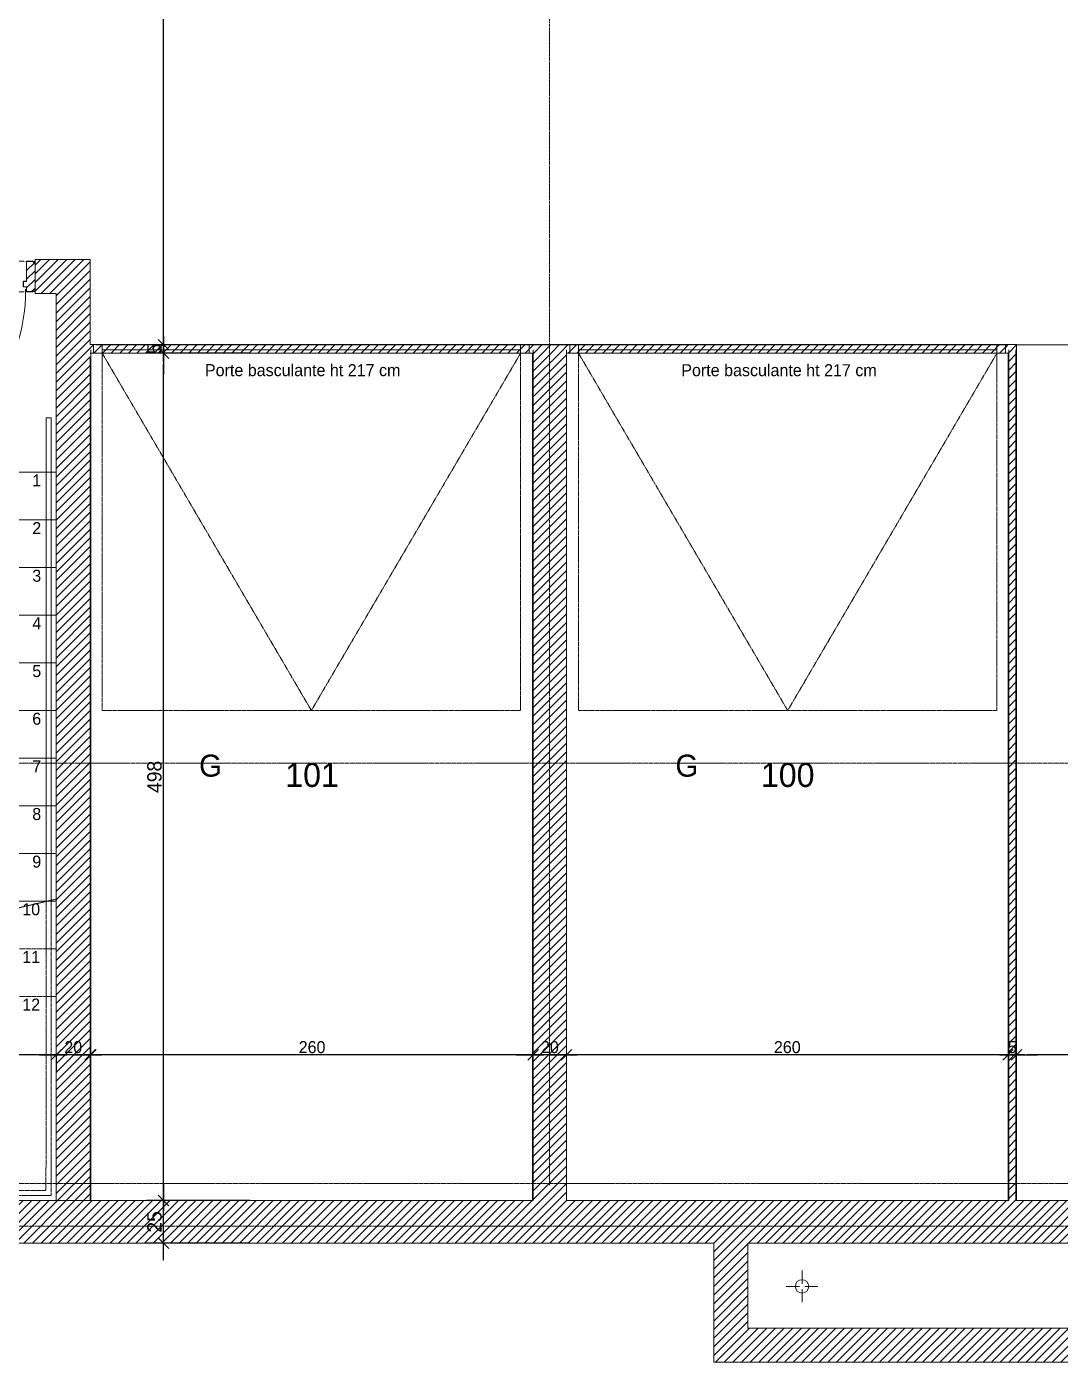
# Model space of a CAD drawing. Header units: centimetres. Extents: x -14085 to 643619, y -47998 to 35592.
# Drawn here: x -9631 to -9023, y 3181 to 3966 of the extents above; entities that cross this region are included whole.
import ezdxf

# ---------------------------------------------------------------- set-up
doc = ezdxf.new("R2010")
doc.units = ezdxf.units.CM
doc.header["$PDMODE"] = 1
doc.header["$PDSIZE"] = -2
for name, pattern in [('ISO-02', [0.75, 0.6, -0.15]), ('Style de ligne -1', [0.41664, 0.20828, -0.20836]), ('Style de ligne -13', [0.147638, 0.098425, -0.049213]), ('Style de ligne -6', [1.04164, 0.625, -0.20828, 0.06943, -0.13893]), ('VW-01', [0.41656, 0.20828, -0.20828])]:
    doc.linetypes.add(name, pattern=pattern)
doc.layers.get('0').update_dxf_attribs({"lineweight": 18, "true_color": 0x848484})
for name, color, linetype, lineweight in [('B GÈnÈral_Hatch', 7, 'Continuous', 5), ('B Général', 7, 'Continuous', 5), ('C ANNOTATIONS-cotation', 7, 'Continuous', 5), ('C ANNOTATIONS-cotation_Hatch', 7, 'Continuous', 5), ('C ANNOTATIONS-prestations', 7, 'Continuous', 5)]:
    doc.layers.add(name, color=color, linetype=linetype, lineweight=lineweight)
doc.layers.add('C ANNOTATIONS-axes', color=1, linetype='ISO-02', lineweight=13, true_color=0xff0000)
doc.layers.add('C ANNOTATIONS-axes horizontaux', color=1, linetype='VW-01', lineweight=13, true_color=0xff0000)
doc.styles.add('Eurostile', font='')
doc.styles.get('Eurostile').set_extended_font_data('Eurostile')
doc.dimstyles.new('100é', dxfattribs={"dimtxt": 8.470801, "dimasz": 6.232178, "dimexe": 10, "dimexo": 25, "dimgap": 1, "dimtad": 1, "dimdec": 1, "dimtxsty": 'Eurostile', "dimblk": 'VW_SLASH', "dimblk1": 'VW_SLASH', "dimblk2": 'VW_SLASH', "dimcen": 0, "dimdle": 10, "dimazin": 0, "dimtfac": 1, "dimtdec": 1, "dimtix": 1, "dimtmove": 0, "dimatfit": 0, "dimldrblk": 'VW_FILLEDARROW', "dimfxl": 50.8, "dimfxlon": 1, "dimfrac": 2, "dimtolj": 1, "dimarcsym": 0})
pattern_1 = [(45, (-16946.0474, 0), (2.4253472, -2.6458333), [])]
pattern_2 = [(45, (0, 0), (2.42535, -2.64583), [])]

# ---------------------------------------------------------------- blocks, each defined once
blk = doc.blocks.new('Groupe-1')
at = {"layer": 'B GÈnÈral_Hatch', "linetype": 'Continuous', "lineweight": 0}
blk.add_hatch(color=7, dxfattribs=at).paths.add_polyline_path([(7276.74, 3456.58), (7272.48, 3440.7), (7268.23, 3456.58)])
at = {"layer": 'C ANNOTATIONS-cotation_Hatch', "linetype": 'Continuous', "lineweight": 0}
blk.add_hatch(color=7, dxfattribs=at).paths.add_polyline_path([(7130.23, 3523.51), (7134.48, 3539.39), (7138.74, 3523.51)])
at = {"layer": 'B Général', "color": 7, "linetype": 'Continuous'}
for p, q in [((7212.48, 3704.39), (7332.48, 3704.39)), ((7272.48, 3704.39), (7272.48, 3440.7)), ((7212.48, 3676.39), (7332.48, 3676.39)), ((7212.48, 3648.39), (7332.48, 3648.39)), ((7212.48, 3620.39), (7332.48, 3620.39)), ((7212.48, 3592.39), (7332.48, 3592.39)), ((7212.48, 3564.39), (7332.48, 3564.39)), ((7212.48, 3536.39), (7332.48, 3536.39)), ((7212.48, 3508.39), (7332.48, 3508.39)), ((7212.48, 3480.39), (7332.48, 3480.39)), ((7212.48, 3452.39), (7332.48, 3452.39))]:
    blk.add_line(p, q, dxfattribs=at)
at = {"layer": 'B Général', "color": 7, "linetype": 'VW-01'}
for p, q in [((7074.48, 3536.39), (7194.48, 3536.39)), ((7074.48, 3508.39), (7194.48, 3508.39)), ((7074.48, 3480.39), (7194.48, 3480.39)), ((7212.48, 3425.68), (7332.48, 3453.55)), ((7074.48, 3452.39), (7194.48, 3452.39)), ((7074.48, 3424.39), (7194.48, 3424.39)), ((7212.48, 3424.39), (7332.48, 3424.39)), ((7074.48, 3396.39), (7194.48, 3396.39)), ((7212.48, 3396.39), (7332.48, 3396.39))]:
    blk.add_line(p, q, dxfattribs=at)
at = {"layer": 'B Général', "color": 7, "linetype": 'Continuous', "lineweight": 5, "flags": 128}
blk.add_lwpolyline([(7332.48, 3736.39), (7332.48, 3276.39), (7074.48, 3276.39), (7074.48, 3568.28)], dxfattribs=at)
for points in [[(7326.54, 3736.39), (7326.51, 3452.16), (7329.48, 3452.85), (7329.48, 3736.39)], [(7218.43, 3713.57), (7188.54, 3713.57), (7188.54, 3710.62), (7215.49, 3710.62), (7215.49, 3695.2), (7215.49, 3695.2), (7215.49, 3426.38), (7218.46, 3427.07)]]:
    blk.add_lwpolyline(points, close=True, dxfattribs=at)
at = {"layer": 'B Général', "color": 7, "linetype": 'Continuous', "flags": 128}
blk.add_lwpolyline([(7332.48, 3453.55), (7332.48, 3704.39), (7212.48, 3704.39), (7212.48, 3425.68)], dxfattribs=at)
at = {"layer": 'B Général', "color": 7, "linetype": 'VW-01', "flags": 128}
blk.add_lwpolyline([(7329.48, 3452.85), (7326.51, 3452.16), (7326.48, 3282.39), (7087.56, 3282.39), (7080.48, 3289.46), (7080.48, 3568.28), (7077.48, 3568.28), (7077.48, 3288.22), (7086.31, 3279.39), (7329.48, 3279.39)], close=True, dxfattribs=at)
at = {"layer": 'B Général', "color": 7, "lineweight": 5, "flags": 128}
blk.add_lwpolyline([(7276.74, 3456.58), (7272.48, 3440.7), (7268.23, 3456.58)], close=True, dxfattribs=at)
at = {"layer": 'B Général', "color": 7, "linetype": 'Continuous', "lineweight": 5}
blk.add_circle((7079, 3280.64), 3.25, dxfattribs=at)
at = {"layer": 'C ANNOTATIONS-cotation', "color": 7, "linetype": 'VW-01', "lineweight": 5, "flags": 128}
blk.add_lwpolyline([(7080.48, 3289.46), (7080.48, 3568.28), (7077.48, 3568.28), (7077.48, 3288.22), (7086.31, 3279.39), (7194.48, 3279.39), (7194.48, 3282.39), (7087.56, 3282.39)], close=True, dxfattribs=at)
at = {"layer": 'C ANNOTATIONS-cotation', "color": 7, "lineweight": 5, "flags": 128}
blk.add_lwpolyline([(7130.23, 3523.51), (7134.48, 3539.39), (7138.74, 3523.51)], close=True, dxfattribs=at)
at = {"layer": 'C ANNOTATIONS-cotation', "color": 7, "linetype": 'VW-01', "lineweight": 5, "flags": 128}
blk.add_lwpolyline([(7134.48, 3539.39), (7134.48, 3342), (7272.48, 3342), (7272.48, 3440.78)], dxfattribs=at)
at = {"layer": 'C ANNOTATIONS-prestations', "attachment_point": 2, "line_spacing_factor": 0.894142, "style": 'Eurostile'}
for s, insert, char_height in [('1', (7321.04, 3703.09), 7.06), ('2', (7321.04, 3675.09), 7.06), ('3', (7321.04, 3647.09), 7.06), ('4', (7321.04, 3619.09), 7.06), ('5', (7321.04, 3591.09), 7.06), ('6', (7321.04, 3563.09), 7.06), ('18', (7087.47, 3545.56), 7.059), ('7', (7321.04, 3535.09), 7.06), ('17', (7087.47, 3517.56), 7.059), ('8', (7321.04, 3507.09), 7.06), ('16', (7087.47, 3489.56), 7.059), ('9', (7321.04, 3479.09), 7.06), ('15', (7087.47, 3461.56), 7.059), ('10', (7317.79, 3451.09), 7.059), ('14', (7087.47, 3433.56), 7.059), ('11', (7317.79, 3423.09), 7.059), ('13', (7087.47, 3405.56), 7.059), ('12', (7317.79, 3395.09), 7.059)]:
    blk.add_mtext(s, dxfattribs=dict(at, insert=insert, char_height=char_height))
blk = doc.blocks.new('PP 93_204 PF1_2h mur20')
at = {"layer": 'B GÈnÈral_Hatch', "linetype": 'Continuous', "lineweight": 5}
h = blk.add_hatch(dxfattribs=at)
h.set_pattern_fill('50_BETON', style=0, pattern_type=2)
h.set_pattern_definition(pattern_2)
edge = h.paths.add_edge_path()
edge.add_line((-51.6, -8.95), (-50.94, -8.37))
edge.add_line((-50.94, -8.37), (-50.93, -8.36))
edge.add_arc((-50.79, -8.52), 0.2, 48.99091, 131.00909, ccw=False)
edge.add_line((-50.66, -8.36), (-50.65, -8.37))
edge.add_line((-50.65, -8.37), (-50.1, -8.86))
edge.add_line((-50.1, -8.86), (-50.1, -8.86))
edge.add_arc((-50.06, -8.82), 0.05, 228.99091, 270)
edge.add_line((-50.06, -8.87), (-50.06, -8.87))
edge.add_line((-50.06, -8.87), (-46.7, -8.87))
edge.add_line((-46.7, -8.87), (-46.69, -8.87))
edge.add_arc((-46.69, -8.83), 0.0435, 270, 360)
edge.add_line((-46.65, -8.83), (-46.65, 2.7))
edge.add_arc((-46.48, 2.7), 0.174, 90, 180, ccw=False)
edge.add_line((-46.48, 2.87), (-46.45, 2.87))
edge.add_line((-46.45, 2.87), (-44.9, 2.87))
edge.add_line((-44.9, 2.87), (-44.89, 2.87))
edge.add_arc((-44.89, 2.91), 0.0435, 270, 360)
edge.add_line((-44.85, 2.91), (-44.85, 5.96))
edge.add_arc((-44.89, 5.96), 0.0435, 0, 90)
edge.add_line((-44.89, 6), (-44.9, 6))
edge.add_line((-44.9, 6), (-46.45, 6))
edge.add_line((-46.45, 6), (-46.48, 6))
edge.add_arc((-46.48, 6.17), 0.174, 180, 270, ccw=False)
edge.add_line((-46.65, 6.17), (-46.65, 8.83))
edge.add_arc((-46.69, 8.83), 0.0435, 0, 90)
edge.add_line((-46.69, 8.87), (-46.7, 8.87))
edge.add_line((-46.7, 8.87), (-50.06, 8.87))
edge.add_line((-50.06, 8.87), (-50.06, 8.87))
edge.add_arc((-50.06, 8.82), 0.05, 90, 131.00909)
edge.add_line((-50.1, 8.86), (-50.1, 8.86))
edge.add_line((-50.1, 8.86), (-50.65, 8.37))
edge.add_line((-50.65, 8.37), (-50.66, 8.37))
edge.add_arc((-50.79, 8.52), 0.2, 233.09668, 311.00909, ccw=False)
edge.add_line((-50.91, 8.36), (-50.92, 8.36))
edge.add_line((-50.92, 8.36), (-51.44, 8.81))
edge.add_line((-51.44, 8.81), (-51.44, 8.81))
edge.add_line((-51.44, 8.81), (-51.6, 8.95))
edge.add_line((-51.6, 8.95), (-51.6, -8.95))
h = blk.add_hatch(dxfattribs=at)
h.set_pattern_fill('50_BETON', style=0, pattern_type=2)
h.set_pattern_definition(pattern_2)
edge = h.paths.add_edge_path()
edge.add_line((51.6, -8.95), (50.94, -8.37))
edge.add_line((50.94, -8.37), (50.93, -8.36))
edge.add_arc((50.79, -8.52), 0.2, 48.99091, 131.00909)
edge.add_line((50.66, -8.36), (50.65, -8.37))
edge.add_line((50.65, -8.37), (50.1, -8.86))
edge.add_line((50.1, -8.86), (50.1, -8.86))
edge.add_arc((50.06, -8.82), 0.05, 270, 311.00909, ccw=False)
edge.add_line((50.06, -8.87), (50.06, -8.87))
edge.add_line((50.06, -8.87), (46.7, -8.87))
edge.add_line((46.7, -8.87), (46.69, -8.87))
edge.add_arc((46.69, -8.83), 0.0435, 180, 270, ccw=False)
edge.add_line((46.65, -8.83), (46.65, 2.7))
edge.add_arc((46.48, 2.7), 0.174, 0, 90)
edge.add_line((46.48, 2.87), (46.45, 2.87))
edge.add_line((46.45, 2.87), (44.9, 2.87))
edge.add_line((44.9, 2.87), (44.89, 2.87))
edge.add_arc((44.89, 2.91), 0.0435, 180, 270, ccw=False)
edge.add_line((44.85, 2.91), (44.85, 5.96))
edge.add_arc((44.89, 5.96), 0.0435, 90, 180, ccw=False)
edge.add_line((44.89, 6), (44.9, 6))
edge.add_line((44.9, 6), (46.45, 6))
edge.add_line((46.45, 6), (46.48, 6))
edge.add_arc((46.48, 6.17), 0.174, 270, 360)
edge.add_line((46.65, 6.17), (46.65, 8.83))
edge.add_arc((46.69, 8.83), 0.0435, 90, 180, ccw=False)
edge.add_line((46.69, 8.87), (46.7, 8.87))
edge.add_line((46.7, 8.87), (50.06, 8.87))
edge.add_line((50.06, 8.87), (50.06, 8.87))
edge.add_arc((50.06, 8.82), 0.05, 48.99091, 90, ccw=False)
edge.add_line((50.1, 8.86), (50.1, 8.86))
edge.add_line((50.1, 8.86), (50.65, 8.37))
edge.add_line((50.65, 8.37), (50.66, 8.37))
edge.add_arc((50.79, 8.52), 0.2, 228.99091, 306.90332)
edge.add_line((50.91, 8.36), (50.92, 8.36))
edge.add_line((50.92, 8.36), (51.44, 8.81))
edge.add_line((51.44, 8.81), (51.44, 8.81))
edge.add_line((51.44, 8.81), (51.6, 8.95))
edge.add_line((51.6, 8.95), (51.6, -8.95))
at = {"layer": 'B Général', "linetype": 'Style de ligne -13', "lineweight": 5}
for p, q in [((46.7, 9), (-46.7, 9)), ((46.7, -9), (-46.7, -9))]:
    blk.add_line(p, q, dxfattribs=at)
at = {"layer": 'B Général', "color": 7, "linetype": 'Continuous', "lineweight": 5, "flags": 128}
blk.add_lwpolyline([(45, 12), (48.5, 12), (48.5, 10), (50, 10), (50.01, 106), (48.51, 106), (48.51, 104), (45.01, 104)], close=True, dxfattribs=at)
at = {"layer": 'B Général', "linetype": 'Continuous', "lineweight": 5, "flags": 128}
for points in [[(-46.5, 8.83), (-46.5, 6.17, 0.414214), (-46.46, 6.13), (-46.45, 6.13), (-44.9, 6.13), (-44.87, 6.13, -0.414214), (-44.7, 5.96), (-44.7, 2.91, -0.414214), (-44.87, 2.74), (-44.9, 2.74), (-46.45, 2.74), (-46.46, 2.74, 0.414214), (-46.5, 2.7), (-46.5, -8.83, -0.414214), (-46.67, -9), (-46.7, -9), (-50.06, -9), (-50.07, -9, -0.18087), (-50.2, -8.95), (-50.2, -8.95), (-50.76, -8.47), (-50.76, -8.46, 0.373975), (-50.83, -8.46), (-50.83, -8.47), (-51.49, -9.04), (-51.6, -8.95), (-50.94, -8.37), (-50.93, -8.36, -0.373975), (-50.66, -8.36), (-50.65, -8.37), (-50.1, -8.86), (-50.1, -8.86, 0.18087), (-50.06, -8.87), (-50.06, -8.87), (-46.7, -8.87), (-46.69, -8.87, 0.414214), (-46.65, -8.83), (-46.65, 2.7, -0.414214), (-46.48, 2.87), (-46.45, 2.87), (-44.9, 2.87), (-44.89, 2.87, 0.414214), (-44.85, 2.91), (-44.85, 5.96, 0.414214), (-44.89, 6), (-44.9, 6), (-46.45, 6), (-46.48, 6, -0.414214), (-46.65, 6.17), (-46.65, 8.83, 0.414214), (-46.69, 8.87), (-46.7, 8.87), (-50.06, 8.87), (-50.06, 8.87, 0.18087), (-50.1, 8.86), (-50.1, 8.86), (-50.65, 8.37), (-50.66, 8.37, -0.353689), (-50.91, 8.36), (-50.92, 8.36), (-51.44, 8.81), (-51.44, 8.81), (-51.6, 8.95), (-51.49, 9.04), (-50.88, 8.51, 0.385556), (-50.77, 8.46), (-50.76, 8.47), (-50.2, 8.95), (-50.2, 8.95, -0.18087), (-50.07, 9), (-50.06, 9), (-46.7, 9), (-46.67, 9, -0.414214)], [(46.5, 8.83), (46.5, 6.17, -0.414214), (46.46, 6.13), (46.45, 6.13), (44.9, 6.13), (44.87, 6.13, 0.414214), (44.7, 5.96), (44.7, 2.91, 0.414214), (44.87, 2.74), (44.9, 2.74), (46.45, 2.74), (46.46, 2.74, -0.414214), (46.5, 2.7), (46.5, -8.83, 0.414214), (46.67, -9), (46.7, -9), (50.06, -9), (50.07, -9, 0.18087), (50.2, -8.95), (50.2, -8.95), (50.76, -8.47), (50.76, -8.46, -0.373975), (50.83, -8.46), (50.83, -8.47), (51.49, -9.04), (51.6, -8.95), (50.94, -8.37), (50.93, -8.36, 0.373975), (50.66, -8.36), (50.65, -8.37), (50.1, -8.86), (50.1, -8.86, -0.18087), (50.06, -8.87), (50.06, -8.87), (46.7, -8.87), (46.69, -8.87, -0.414214), (46.65, -8.83), (46.65, 2.7, 0.414214), (46.48, 2.87), (46.45, 2.87), (44.9, 2.87), (44.89, 2.87, -0.414214), (44.85, 2.91), (44.85, 5.96, -0.414214), (44.89, 6), (44.9, 6), (46.45, 6), (46.48, 6, 0.414214), (46.65, 6.17), (46.65, 8.83, -0.414214), (46.69, 8.87), (46.7, 8.87), (50.06, 8.87), (50.06, 8.87, -0.18087), (50.1, 8.86), (50.1, 8.86), (50.65, 8.37), (50.66, 8.37, 0.353689), (50.91, 8.36), (50.92, 8.36), (51.44, 8.81), (51.44, 8.81), (51.6, 8.95), (51.49, 9.04), (50.88, 8.51, -0.385556), (50.77, 8.46), (50.76, 8.47), (50.2, 8.95), (50.2, 8.95, 0.18087), (50.07, 9), (50.06, 9), (46.7, 9), (46.67, 9, 0.414214)]]:
    blk.add_lwpolyline(points, format="xyb", close=True, dxfattribs=at)
at = {"layer": 'B Général', "color": 250, "linetype": 'Continuous', "lineweight": 5, "true_color": 0x444444, "flags": 128}
blk.add_lwpolyline([(0, -20.5), (-14, -41.85), (14, -41.85)], close=True, dxfattribs=at)
at = {"layer": 'B Général', "linetype": 'Continuous', "lineweight": 5}
blk.add_circle((48.5, 9.5), 0.5, dxfattribs=at)
at = {"layer": 'B Général', "color": 7, "linetype": 'Continuous', "lineweight": 5}
blk.add_arc((48.5, 9.5), 94.5, 90, 181.23226, dxfattribs=at)
at = {"layer": 'C ANNOTATIONS-prestations', "insert": (25.17, 12.23), "char_height": 7.059, "attachment_point": 1, "rotation": 90, "line_spacing_factor": 0.894142, "style": 'Eurostile'}
blk.add_mtext('PP 93*204\\PPF 1/2h\\P', dxfattribs=at)
blk = doc.blocks.new('Objet Paramétrique-3')
at = {"layer": 'B Général', "color": 7, "linetype": 'Continuous', "lineweight": 5}
for p, q in [((0, 0), (0, 500)), ((250, 0), (250, 500)), ((0, 0), (250, 0))]:
    blk.add_line(p, q, dxfattribs=at)
at = {"layer": 'B Général', "color": 7, "insert": (125, 250), "char_height": 14.118, "attachment_point": 5, "line_spacing_factor": 0.894142, "style": 'Eurostile'}
blk.add_mtext('99', dxfattribs=at)
blk = doc.blocks.new('Objet Paramétrique-4')
at = {"layer": 'B Général', "color": 7, "linetype": 'Continuous', "lineweight": 5}
for p, q in [((0, 0), (0, 500)), ((260, 0), (260, 500)), ((0, 0), (260, 0))]:
    blk.add_line(p, q, dxfattribs=at)
at = {"layer": 'B Général', "color": 7, "extrusion": (0, 0, -1), "insert": (130, 250), "char_height": 14.118, "attachment_point": 5, "text_direction": (-1, 0, 0), "line_spacing_factor": 0.894142, "style": 'Eurostile'}
blk.add_mtext('101', dxfattribs=at)
blk = doc.blocks.new('Objet Paramétrique-5')
at = {"layer": 'B Général', "color": 7, "linetype": 'Continuous', "lineweight": 5}
for p, q in [((0, 0), (0, 500)), ((260, 0), (260, 500)), ((0, 0), (260, 0))]:
    blk.add_line(p, q, dxfattribs=at)
at = {"layer": 'B Général', "color": 7, "extrusion": (0, 0, -1), "insert": (130, 250), "char_height": 14.118, "attachment_point": 5, "text_direction": (-1, 0, 0), "line_spacing_factor": 0.894142, "style": 'Eurostile'}
blk.add_mtext('100', dxfattribs=at)
blk = doc.blocks.new('axes 2')
at = {"layer": 'B Général', "color": 1, "linetype": 'Style de ligne -6', "lineweight": 13}
blk.add_line((-43.328, -1173.93), (-43.328, 1361.07), dxfattribs=at)
at = {"layer": 'C ANNOTATIONS-axes horizontaux', "color": 5, "true_color": 0x0000ff}
for p, q in [((4705, -925.93), (-4705, -925.93)), ((4705, -1197.93), (-4705, -1197.93))]:
    blk.add_line(p, q, dxfattribs=at)
blk = doc.blocks.new('Porte basculante ht200cm')
at = {"layer": 'B Général', "color": 7, "linetype": 'Style de ligne -1', "lineweight": 5}
for p, q in [((-123, -2.5), (0, -212.5)), ((0, -212.5), (123, -2.5))]:
    blk.add_line(p, q, dxfattribs=at)
at = {"layer": 'B Général', "color": 7, "linetype": 'Continuous', "lineweight": 5, "flags": 128}
for points in [[(-128, 2.5), (128, 2.5), (128, -2.5), (-128, -2.5)], [(-123, 2.5), (123, 2.5), (123, -0.5), (-123, -0.5)]]:
    blk.add_lwpolyline(points, close=True, dxfattribs=at)
at = {"layer": 'B Général', "flags": 128}
for points in [[(-128, 2.5), (-123, 2.5), (-123, -2.5), (-128, -2.5)], [(123, 2.5), (128, 2.5), (128, -2.5), (123, -2.5)]]:
    blk.add_lwpolyline(points, close=True, dxfattribs=at)
at = {"layer": 'B Général', "color": 7, "linetype": 'Style de ligne -1', "lineweight": 5, "flags": 128}
blk.add_lwpolyline([(-123, -2.5), (123, -2.5), (123, -212.5), (-123, -212.5)], close=True, dxfattribs=at)
at = {"layer": 'B Général', "insert": (-66, -238.42), "char_height": 12.94, "attachment_point": 1, "line_spacing_factor": 0.894142, "style": 'Eurostile'}
blk.add_mtext('G', dxfattribs=at)
at = {"layer": 'C ANNOTATIONS-prestations', "insert": (-62.58, -8.98), "char_height": 7.059, "attachment_point": 1, "line_spacing_factor": 0.894142, "style": 'Eurostile'}
blk.add_mtext('Porte basculante ht 217 cm', dxfattribs=at)
blk = doc.blocks.new('VW_SLASH')
at = {"color": 0, "linetype": 'ByBlock', "lineweight": -2}
blk.add_line((1.6, 0), (-1, 0), dxfattribs=at)
at = {"color": 0, "lineweight": 20, "flags": 128}
blk.add_lwpolyline([(0.5, 0.5), (-0.5, -0.5)], dxfattribs=at)
blk = doc.blocks.new('*D381')
at = {"layer": 'C ANNOTATIONS-cotation', "color": 0, "linetype": 'Continuous', "lineweight": -2, "transparency": 16777216}
for p, q in [((-9733.56, 3371.39), (-9733.56, 3352)), ((-9619.8, 3362), (-9727.33, 3362)), ((-9613.56, 3362), (-9613.56, 3352))]:
    blk.add_line(p, q, dxfattribs=at)
at = {"layer": 'Defpoints', "color": 0, "linetype": 'Continuous', "lineweight": 0, "transparency": 16777216}
for p in [(-9733.56, 3396.39), (-9613.56, 3386.5), (-9733.56, 3362)]:
    blk.add_point(p, dxfattribs=at)
at = {"layer": 'C ANNOTATIONS-cotation', "color": 0, "linetype": 'Continuous', "lineweight": -2, "transparency": 16777216, "xscale": 6.232177734375, "yscale": 6.232177734375, "zscale": 6.232177734375, "rotation": 180}
blk.add_blockref('VW_SLASH', (-9733.56, 3362), dxfattribs=at)
at = {"layer": 'C ANNOTATIONS-cotation', "color": 0, "linetype": 'Continuous', "lineweight": -2, "transparency": 16777216, "xscale": 6.232177734375, "yscale": 6.232177734375, "zscale": 6.232177734375}
blk.add_blockref('VW_SLASH', (-9613.56, 3362), dxfattribs=at)
at = {"layer": 'C ANNOTATIONS-cotation', "color": 0, "linetype": 'Continuous', "lineweight": 5, "transparency": 16777216, "insert": (-9673.56, 3366.53), "char_height": 7.059, "attachment_point": 5, "style": 'Eurostile'}
blk.add_mtext('\\A1;120', dxfattribs=at)
blk = doc.blocks.new('VW_FILLEDARROW')
at = {"linetype": 'Continuous', "lineweight": 0}
blk.add_hatch(color=0, dxfattribs=at).paths.add_polyline_path([(-1.6, 0.43), (0, 0), (-1.6, -0.43)])
at = {"color": 0, "lineweight": 5, "flags": 128}
blk.add_lwpolyline([(-1.6, 0.43), (0, 0), (-1.6, -0.43)], close=True, dxfattribs=at)
blk = doc.blocks.new('*D382')
at = {"layer": 'C ANNOTATIONS-cotation', "color": 0, "linetype": 'Continuous', "lineweight": -2, "transparency": 16777216}
for p, q in [((-9613.56, 3362), (-9613.56, 3352)), ((-9599.8, 3362), (-9607.33, 3362)), ((-9593.56, 3362), (-9593.56, 3352))]:
    blk.add_line(p, q, dxfattribs=at)
at = {"layer": 'Defpoints', "color": 0, "linetype": 'Continuous', "lineweight": 0, "transparency": 16777216}
for p in [(-9613.56, 3386.5), (-9593.56, 3386.73), (-9613.56, 3362)]:
    blk.add_point(p, dxfattribs=at)
at = {"layer": 'C ANNOTATIONS-cotation', "color": 0, "linetype": 'Continuous', "lineweight": -2, "transparency": 16777216, "xscale": 6.232177734375, "yscale": 6.232177734375, "zscale": 6.232177734375, "rotation": 180}
blk.add_blockref('VW_SLASH', (-9613.56, 3362), dxfattribs=at)
at = {"layer": 'C ANNOTATIONS-cotation', "color": 0, "linetype": 'Continuous', "lineweight": -2, "transparency": 16777216, "xscale": 6.232177734375, "yscale": 6.232177734375, "zscale": 6.232177734375}
blk.add_blockref('VW_SLASH', (-9593.56, 3362), dxfattribs=at)
at = {"layer": 'C ANNOTATIONS-cotation', "color": 0, "linetype": 'Continuous', "lineweight": 5, "transparency": 16777216, "insert": (-9603.56, 3366.53), "char_height": 7.059, "attachment_point": 5, "style": 'Eurostile'}
blk.add_mtext('\\A1;20', dxfattribs=at)
blk = doc.blocks.new('*D386')
at = {"layer": 'C ANNOTATIONS-cotation', "color": 0, "linetype": 'Continuous', "lineweight": -2, "transparency": 16777216}
for p, q in [((-9550.55, 4380.39), (-9560.55, 4380.39)), ((-9550.55, 3785.56), (-9550.55, 4374.16)), ((-9499.75, 3779.33), (-9560.55, 3779.33))]:
    blk.add_line(p, q, dxfattribs=at)
at = {"layer": 'Defpoints', "color": 0, "linetype": 'Continuous', "lineweight": 0, "transparency": 16777216}
for p in [(-9550.55, 4380.39), (-9526.06, 4380.39), (-9456.05, 3779.33)]:
    blk.add_point(p, dxfattribs=at)
at = {"layer": 'C ANNOTATIONS-cotation', "color": 0, "linetype": 'Continuous', "lineweight": -2, "transparency": 16777216, "xscale": 6.232177734375, "yscale": 6.232177734375, "zscale": 6.232177734375}
for p, rotation in [((-9550.55, 4380.39), 90), ((-9550.55, 3779.33), 270)]:
    blk.add_blockref('VW_SLASH', p, dxfattribs=dict(at, rotation=rotation))
at = {"layer": 'C ANNOTATIONS-cotation', "color": 0, "linetype": 'Continuous', "lineweight": 5, "transparency": 16777216, "insert": (-9556.59, 4079.86), "char_height": 8.471, "attachment_point": 5, "rotation": 90, "style": 'Eurostile'}
blk.add_mtext('\\A1;601,1', dxfattribs=at)
blk = doc.blocks.new('*D387')
at = {"layer": 'C ANNOTATIONS-cotation', "color": 0, "linetype": 'Continuous', "lineweight": -2, "transparency": 16777216}
for p, q in [((-9550.55, 3785.56), (-9550.55, 3791.79)), ((-9499.75, 3779.33), (-9560.55, 3779.33)), ((-9550.55, 3774.36), (-9550.55, 3779.33)), ((-9499.75, 3774.36), (-9560.55, 3774.36)), ((-9550.55, 3768.13), (-9550.55, 3761.9))]:
    blk.add_line(p, q, dxfattribs=at)
at = {"layer": 'Defpoints', "color": 0, "linetype": 'Continuous', "lineweight": 0, "transparency": 16777216}
for p in [(-9550.55, 3779.33), (-9456.05, 3779.33), (-9458.92, 3774.36)]:
    blk.add_point(p, dxfattribs=at)
at = {"layer": 'C ANNOTATIONS-cotation', "color": 0, "linetype": 'Continuous', "lineweight": -2, "transparency": 16777216, "xscale": 6.232177734375, "yscale": 6.232177734375, "zscale": 6.232177734375}
for p, rotation in [((-9550.55, 3779.33), 270), ((-9550.55, 3774.36), 90)]:
    blk.add_blockref('VW_SLASH', p, dxfattribs=dict(at, rotation=rotation))
at = {"layer": 'C ANNOTATIONS-cotation', "color": 0, "linetype": 'Continuous', "lineweight": 5, "transparency": 16777216, "insert": (-9555.78, 3776.84), "char_height": 8.471, "attachment_point": 5, "rotation": 90, "style": 'Eurostile'}
blk.add_mtext('\\A1;5', dxfattribs=at)
blk = doc.blocks.new('*D388')
at = {"layer": 'C ANNOTATIONS-cotation', "color": 0, "linetype": 'Continuous', "lineweight": -2, "transparency": 16777216}
for p, q in [((-9499.75, 3774.36), (-9560.55, 3774.36)), ((-9550.55, 3282.62), (-9550.55, 3768.13)), ((-9499.75, 3276.39), (-9560.55, 3276.39))]:
    blk.add_line(p, q, dxfattribs=at)
at = {"layer": 'Defpoints', "color": 0, "linetype": 'Continuous', "lineweight": 0, "transparency": 16777216}
for p in [(-9550.55, 3774.36), (-9458.92, 3774.36), (-9389.55, 3276.39)]:
    blk.add_point(p, dxfattribs=at)
at = {"layer": 'C ANNOTATIONS-cotation', "color": 0, "linetype": 'Continuous', "lineweight": -2, "transparency": 16777216, "xscale": 6.232177734375, "yscale": 6.232177734375, "zscale": 6.232177734375}
for p, rotation in [((-9550.55, 3774.36), 90), ((-9550.55, 3276.39), 270)]:
    blk.add_blockref('VW_SLASH', p, dxfattribs=dict(at, rotation=rotation))
at = {"layer": 'C ANNOTATIONS-cotation', "color": 0, "linetype": 'Continuous', "lineweight": 5, "transparency": 16777216, "insert": (-9555.78, 3525.37), "char_height": 8.471, "attachment_point": 5, "rotation": 90, "style": 'Eurostile'}
blk.add_mtext('\\A1;498', dxfattribs=at)
blk = doc.blocks.new('*D389')
at = {"layer": 'C ANNOTATIONS-cotation', "color": 0, "linetype": 'Continuous', "lineweight": -2, "transparency": 16777216}
for p, q in [((-9499.75, 3276.39), (-9560.55, 3276.39)), ((-9550.55, 3257.62), (-9550.55, 3270.16)), ((-9499.75, 3251.39), (-9560.55, 3251.39))]:
    blk.add_line(p, q, dxfattribs=at)
at = {"layer": 'Defpoints', "color": 0, "linetype": 'Continuous', "lineweight": 0, "transparency": 16777216}
for p in [(-9550.55, 3276.39), (-9389.55, 3276.39), (-9389.55, 3251.39)]:
    blk.add_point(p, dxfattribs=at)
at = {"layer": 'C ANNOTATIONS-cotation', "color": 0, "linetype": 'Continuous', "lineweight": -2, "transparency": 16777216, "xscale": 6.232177734375, "yscale": 6.232177734375, "zscale": 6.232177734375}
for p, rotation in [((-9550.55, 3276.39), 90), ((-9550.55, 3251.39), 270)]:
    blk.add_blockref('VW_SLASH', p, dxfattribs=dict(at, rotation=rotation))
at = {"layer": 'C ANNOTATIONS-cotation', "color": 0, "linetype": 'Continuous', "lineweight": 5, "transparency": 16777216, "insert": (-9555.78, 3263.89), "char_height": 8.471, "attachment_point": 5, "rotation": 90, "style": 'Eurostile'}
blk.add_mtext('\\A1;25', dxfattribs=at)
blk = doc.blocks.new('Groupe-119-1')
at = {"layer": 'B Général', "color": 7, "lineweight": 18}
for p, q in [((7770.90625, 3227.5625), (7770.90625, 3235.375)), ((7769.34375, 3226), (7761.53125, 3226)), ((7772.46875, 3226), (7780.28125, 3226)), ((7770.90625, 3224.4375), (7770.90625, 3216.625))]:
    blk.add_line(p, q, dxfattribs=at)
blk.add_circle((7770.90625, 3226), 3.90625, dxfattribs=at)
blk = doc.blocks.new('*D449')
at = {"layer": 'C ANNOTATIONS-cotation', "color": 0, "linetype": 'Continuous', "lineweight": -2, "transparency": 16777216}
blk.add_line((-9339.39, 3362), (-9586.93, 3362), dxfattribs=at)
at = {"layer": 'Defpoints', "color": 0, "linetype": 'Continuous', "lineweight": 0, "transparency": 16777216}
for p in [(-9593.16, 3362), (-9593.16, 3346), (-9333.16, 3346)]:
    blk.add_point(p, dxfattribs=at)
at = {"layer": 'C ANNOTATIONS-cotation', "color": 0, "linetype": 'Continuous', "lineweight": -2, "transparency": 16777216, "xscale": 6.232177734375, "yscale": 6.232177734375, "zscale": 6.232177734375, "rotation": 180}
blk.add_blockref('VW_SLASH', (-9593.16, 3362), dxfattribs=at)
at = {"layer": 'C ANNOTATIONS-cotation', "color": 0, "linetype": 'Continuous', "lineweight": -2, "transparency": 16777216, "xscale": 6.232177734375, "yscale": 6.232177734375, "zscale": 6.232177734375}
blk.add_blockref('VW_SLASH', (-9333.16, 3362), dxfattribs=at)
at = {"layer": 'C ANNOTATIONS-cotation', "color": 0, "linetype": 'Continuous', "lineweight": 5, "transparency": 16777216, "insert": (-9463.16, 3366.53), "char_height": 7.059, "attachment_point": 5, "style": 'Eurostile'}
blk.add_mtext('\\A1;260', dxfattribs=at)
blk = doc.blocks.new('*D450')
at = {"layer": 'C ANNOTATIONS-cotation', "color": 0, "linetype": 'Continuous', "lineweight": -2, "transparency": 16777216}
blk.add_line((-9319.8, 3362), (-9326.93, 3362), dxfattribs=at)
at = {"layer": 'Defpoints', "color": 0, "linetype": 'Continuous', "lineweight": 0, "transparency": 16777216}
for p in [(-9313.56, 3372), (-9333.16, 3362), (-9333.16, 3346)]:
    blk.add_point(p, dxfattribs=at)
at = {"layer": 'C ANNOTATIONS-cotation', "color": 0, "linetype": 'Continuous', "lineweight": -2, "transparency": 16777216, "xscale": 6.232177734375, "yscale": 6.232177734375, "zscale": 6.232177734375, "rotation": 180}
blk.add_blockref('VW_SLASH', (-9333.16, 3362), dxfattribs=at)
at = {"layer": 'C ANNOTATIONS-cotation', "color": 0, "linetype": 'Continuous', "lineweight": -2, "transparency": 16777216, "xscale": 6.232177734375, "yscale": 6.232177734375, "zscale": 6.232177734375}
blk.add_blockref('VW_SLASH', (-9313.56, 3362), dxfattribs=at)
at = {"layer": 'C ANNOTATIONS-cotation', "color": 0, "linetype": 'Continuous', "lineweight": 5, "transparency": 16777216, "insert": (-9323.36, 3366.53), "char_height": 7.059, "attachment_point": 5, "style": 'Eurostile'}
blk.add_mtext('\\A1;20', dxfattribs=at)
blk = doc.blocks.new('*D451')
at = {"layer": 'C ANNOTATIONS-cotation', "color": 0, "linetype": 'Continuous', "lineweight": -2, "transparency": 16777216}
blk.add_line((-9060.3, 3362), (-9307.33, 3362), dxfattribs=at)
at = {"layer": 'Defpoints', "color": 0, "linetype": 'Continuous', "lineweight": 0, "transparency": 16777216}
for p in [(-9313.56, 3372), (-9054.06, 3372), (-9313.56, 3362)]:
    blk.add_point(p, dxfattribs=at)
at = {"layer": 'C ANNOTATIONS-cotation', "color": 0, "linetype": 'Continuous', "lineweight": -2, "transparency": 16777216, "xscale": 6.232177734375, "yscale": 6.232177734375, "zscale": 6.232177734375, "rotation": 180}
blk.add_blockref('VW_SLASH', (-9313.56, 3362), dxfattribs=at)
at = {"layer": 'C ANNOTATIONS-cotation', "color": 0, "linetype": 'Continuous', "lineweight": -2, "transparency": 16777216, "xscale": 6.232177734375, "yscale": 6.232177734375, "zscale": 6.232177734375}
blk.add_blockref('VW_SLASH', (-9054.06, 3362), dxfattribs=at)
at = {"layer": 'C ANNOTATIONS-cotation', "color": 0, "linetype": 'Continuous', "lineweight": 5, "transparency": 16777216, "insert": (-9183.81, 3366.53), "char_height": 7.059, "attachment_point": 5, "style": 'Eurostile'}
blk.add_mtext('\\A1;260', dxfattribs=at)
blk = doc.blocks.new('*D452')
at = {"layer": 'C ANNOTATIONS-cotation', "color": 0, "linetype": 'Continuous', "lineweight": -2, "transparency": 16777216}
for p, q in [((-9060.3, 3362), (-9066.53, 3362)), ((-9049.06, 3362), (-9054.06, 3362)), ((-9042.83, 3362), (-9036.6, 3362))]:
    blk.add_line(p, q, dxfattribs=at)
at = {"layer": 'Defpoints', "color": 0, "linetype": 'Continuous', "lineweight": 0, "transparency": 16777216}
for p in [(-9054.06, 3372), (-9049.06, 3369.11), (-9054.06, 3362)]:
    blk.add_point(p, dxfattribs=at)
at = {"layer": 'C ANNOTATIONS-cotation', "color": 0, "linetype": 'Continuous', "lineweight": -2, "transparency": 16777216, "xscale": 6.232177734375, "yscale": 6.232177734375, "zscale": 6.232177734375}
blk.add_blockref('VW_SLASH', (-9054.06, 3362), dxfattribs=at)
at = {"layer": 'C ANNOTATIONS-cotation', "color": 0, "linetype": 'Continuous', "lineweight": -2, "transparency": 16777216, "xscale": 6.232177734375, "yscale": 6.232177734375, "zscale": 6.232177734375, "rotation": 180}
blk.add_blockref('VW_SLASH', (-9049.06, 3362), dxfattribs=at)
at = {"layer": 'C ANNOTATIONS-cotation', "color": 0, "linetype": 'Continuous', "lineweight": 5, "transparency": 16777216, "insert": (-9051.56, 3366.53), "char_height": 7.059, "attachment_point": 5, "style": 'Eurostile'}
blk.add_mtext('\\A1;5', dxfattribs=at)
blk = doc.blocks.new('*D453')
at = {"layer": 'C ANNOTATIONS-cotation', "color": 0, "linetype": 'Continuous', "lineweight": -2, "transparency": 16777216}
blk.add_line((-8805.8, 3362), (-9042.83, 3362), dxfattribs=at)
at = {"layer": 'Defpoints', "color": 0, "linetype": 'Continuous', "lineweight": 0, "transparency": 16777216}
for p in [(-9049.06, 3369.11), (-8799.56, 3369.11), (-9049.06, 3362)]:
    blk.add_point(p, dxfattribs=at)
at = {"layer": 'C ANNOTATIONS-cotation', "color": 0, "linetype": 'Continuous', "lineweight": -2, "transparency": 16777216, "xscale": 6.232177734375, "yscale": 6.232177734375, "zscale": 6.232177734375, "rotation": 180}
blk.add_blockref('VW_SLASH', (-9049.06, 3362), dxfattribs=at)
at = {"layer": 'C ANNOTATIONS-cotation', "color": 0, "linetype": 'Continuous', "lineweight": -2, "transparency": 16777216, "xscale": 6.232177734375, "yscale": 6.232177734375, "zscale": 6.232177734375}
blk.add_blockref('VW_SLASH', (-8799.56, 3362), dxfattribs=at)
at = {"layer": 'C ANNOTATIONS-cotation', "color": 0, "linetype": 'Continuous', "lineweight": 5, "transparency": 16777216, "insert": (-8924.31, 3366.53), "char_height": 7.059, "attachment_point": 5, "style": 'Eurostile'}
blk.add_mtext('\\A1;250', dxfattribs=at)

msp = doc.modelspace()

# ---------------------------------------------------------------- hatches: boundary and pattern name
at = {"layer": 'B GÈnÈral_Hatch', "linetype": 'Continuous', "lineweight": 5}
h = msp.add_hatch(dxfattribs=at)
h.set_pattern_fill('50_BETON', style=0, pattern_type=2)
h.set_pattern_definition(pattern_1)
h.paths.add_polyline_path([(-9613.56, 3809.39), (-9593.56, 3829.39), (-9626, 3829.39), (-9626, 3809.39)])
h = msp.add_hatch(dxfattribs=at)
h.set_pattern_fill('50_BETON', style=0, pattern_type=2)
h.set_pattern_definition(pattern_1)
h.paths.add_polyline_path([(-9593.56, 3829.39), (-9613.56, 3809.39), (-9613.56, 3276.39), (-9593.56, 3276.39)])
h = msp.add_hatch(dxfattribs=at)
h.set_pattern_fill('50_BETON', style=0, pattern_type=2)
h.set_pattern_definition(pattern_1)
h.paths.add_polyline_path([(-9054.06, 3774.35), (-9049.06, 3779.35), (-9593.56, 3779.36), (-9593.56, 3774.36)])
h = msp.add_hatch(dxfattribs=at)
h.set_pattern_fill('50_BETON', style=0, pattern_type=2)
h.set_pattern_definition(pattern_1)
h.paths.add_polyline_path([(-9591.56, 3779.36), (-9593.56, 3779.36), (-9593.56, 3774.36), (-9591.56, 3774.36)])
h = msp.add_hatch(dxfattribs=at)
h.set_pattern_fill('50_BETON', style=0, pattern_type=2)
h.set_pattern_definition(pattern_1)
h.paths.add_polyline_path([(-9335.56, 3779.36), (-9335.56, 3774.36), (-9311.56, 3774.35), (-9311.56, 3779.35)])
h = msp.add_hatch(dxfattribs=at)
h.set_pattern_fill('50_BETON', style=0, pattern_type=2)
h.set_pattern_definition(pattern_1)
h.paths.add_polyline_path([(-9054.06, 3774.35), (-9049.06, 3779.35), (-9055.56, 3779.35), (-9055.56, 3774.35)])
h = msp.add_hatch(dxfattribs=at)
h.set_pattern_fill('50_BETON', style=0, pattern_type=2)
h.set_pattern_definition(pattern_1)
h.paths.add_polyline_path([(-9049.06, 3779.35), (-9054.06, 3774.35), (-9054.06, 3276.39), (-9049.06, 3276.39)])
h = msp.add_hatch(dxfattribs=at)
h.set_pattern_fill('50_BETON', style=0, pattern_type=2)
h.set_pattern_definition(pattern_1)
h.paths.add_polyline_path([(-9313.56, 3774.35), (-9333.56, 3774.36), (-9333.56, 3276.39), (-9313.56, 3276.39)])
h = msp.add_hatch(dxfattribs=at)
h.set_pattern_fill('50_BETON', style=0, pattern_type=2)
h.set_pattern_definition(pattern_1)
h.paths.add_polyline_path([(-8519.56, 3251.39), (-8519.56, 3276.39), (-9871.56, 3276.39), (-9871.56, 3251.39)])
h = msp.add_hatch(dxfattribs=at)
h.set_pattern_fill('50_BETON', style=0, pattern_type=2)
h.set_pattern_definition(pattern_1)
h.paths.add_polyline_path([(-9207.05, 3251.39), (-9227.05, 3251.39), (-9227.05, 3181.39), (-9207.05, 3201.39)])
h = msp.add_hatch(dxfattribs=at)
h.set_pattern_fill('50_BETON', style=0, pattern_type=2)
h.set_pattern_definition(pattern_1)
h.paths.add_polyline_path([(-9207.05, 3201.39), (-9227.05, 3181.39), (-8519.56, 3181.39), (-8519.56, 3201.39)])

# ---------------------------------------------------------------- linework, layer by layer
at = {"layer": 'B Général', "color": 7, "linetype": 'Continuous', "lineweight": 18}
for p, q in [((-9626, 3829.39), (-9593.56, 3829.39)), ((-9593.56, 3779.36), (-9593.56, 3829.39)), ((-9626, 3809.39), (-9613.56, 3809.39)), ((-9613.56, 3276.39), (-9613.56, 3809.39)), ((-9593.56, 3779.36), (-9049.06, 3779.35)), ((-9593.56, 3779.36), (-9591.56, 3779.36)), ((-9335.56, 3779.36), (-9311.56, 3779.35)), ((-9055.56, 3779.35), (-9049.06, 3779.35)), ((-9049.06, 3276.39), (-9049.06, 3779.35)), ((-9593.56, 3774.36), (-9333.56, 3774.36)), ((-9593.56, 3774.36), (-9591.56, 3774.36)), ((-9593.56, 3276.39), (-9593.56, 3771.43)), ((-9335.56, 3774.36), (-9333.56, 3774.36)), ((-9333.56, 3276.39), (-9333.56, 3774.36)), ((-9313.56, 3774.35), (-9054.06, 3774.35)), ((-9313.56, 3276.39), (-9313.56, 3774.35)), ((-9313.56, 3774.35), (-9311.56, 3774.35)), ((-9055.56, 3774.35), (-9054.06, 3774.35)), ((-9054.06, 3276.39), (-9054.06, 3774.35)), ((-9871.56, 3276.39), (-9333.56, 3276.39)), ((-9313.56, 3276.39), (-9054.06, 3276.39)), ((-9049.06, 3276.39), (-8519.56, 3276.39)), ((-9871.56, 3251.39), (-9227.05, 3251.39)), ((-9227.05, 3181.39), (-9227.05, 3251.39)), ((-9207.05, 3251.39), (-8519.56, 3251.39)), ((-9207.05, 3201.39), (-9207.05, 3251.39)), ((-8519.56, 3201.39), (-9207.05, 3201.39)), ((-8519.56, 3181.39), (-9227.05, 3181.39))]:
    msp.add_line(p, q, dxfattribs=at)
at = {"layer": 'B Général', "color": 7, "linetype": 'Continuous', "lineweight": 5}
for p, q in [((-9626, 3829.39), (-9593.56, 3829.39)), ((-9626, 3809.39), (-9626, 3829.39)), ((-9593.56, 3779.36), (-9593.56, 3829.39)), ((-9626, 3809.39), (-9613.56, 3809.39)), ((-9613.56, 3276.39), (-9613.56, 3809.39)), ((-9593.56, 3779.36), (-9049.06, 3779.35)), ((-9593.56, 3779.36), (-9591.56, 3779.36)), ((-9591.56, 3774.36), (-9591.56, 3779.36)), ((-9054.06, 3779.33), (-9590.05, 3779.33)), ((-9335.56, 3779.36), (-9311.56, 3779.35)), ((-9335.56, 3774.36), (-9335.56, 3779.36)), ((-9311.56, 3774.35), (-9311.56, 3779.35)), ((-9055.56, 3779.35), (-9049.06, 3779.35)), ((-9055.56, 3774.35), (-9055.56, 3779.35)), ((-9049.06, 3276.39), (-9049.06, 3779.35)), ((-8499.56, 3779.33), (-9049.06, 3779.33)), ((-9593.56, 3774.36), (-9333.56, 3774.36)), ((-9593.56, 3774.36), (-9591.56, 3774.36)), ((-9593.56, 3276.39), (-9593.56, 3771.43)), ((-9335.56, 3774.36), (-9333.56, 3774.36)), ((-9333.56, 3276.39), (-9333.56, 3774.36)), ((-9313.56, 3774.35), (-9054.06, 3774.35)), ((-9313.56, 3276.39), (-9313.56, 3774.35)), ((-9313.56, 3774.35), (-9311.56, 3774.35)), ((-9055.56, 3774.35), (-9054.06, 3774.35)), ((-9054.06, 3276.39), (-9054.06, 3774.35)), ((-9871.56, 3276.39), (-9333.56, 3276.39)), ((-9313.56, 3276.39), (-9054.06, 3276.39)), ((-9049.06, 3276.39), (-8519.56, 3276.39)), ((-9871.56, 3251.39), (-9227.05, 3251.39)), ((-9227.05, 3181.39), (-9227.05, 3251.39)), ((-9207.05, 3251.39), (-8519.56, 3251.39)), ((-9207.05, 3201.39), (-9207.05, 3251.39)), ((-8519.56, 3201.39), (-9207.05, 3201.39)), ((-8519.56, 3181.39), (-9227.05, 3181.39))]:
    msp.add_line(p, q, dxfattribs=at)
at = {"layer": 'B Général', "color": 250, "linetype": 'VW-01', "lineweight": 18, "true_color": 0x444444}
msp.add_line((-9860.16, 3286.39), (-8519.56, 3286.39), dxfattribs=at)

# ---------------------------------------------------------------- block references
at = {"layer": 'B Général', "color": 7}
for name, p, rotation in [('PP 93_204 PF1_2h mur20', (-9677.6, 3819.39), 180), ('Porte basculante ht200cm', (-9463.56, 3776.86), 359.9979813935356), ('Porte basculante ht200cm', (-9183.56, 3776.85), 359.9979813935356)]:
    msp.add_blockref(name, p, dxfattribs=dict(at, rotation=rotation))
at = {"layer": 'B Général', "color": 7, "xscale": -1, "rotation": 359.9999999973624}
msp.add_blockref('Objet Paramétrique-4', (-9333.16, 3276.39), dxfattribs=at)
at = {"layer": 'B Général', "color": 7, "xscale": -1}
msp.add_blockref('Objet Paramétrique-5', (-9053.56, 3276.39), dxfattribs=at)
at = {"layer": 'B Général', "color": 7}
for name, p in [('Objet Paramétrique-3', (-9049.56, 3276.39)), ('Groupe-1', (-16946.05, 0)), ('Groupe-119-1', (-16946.05, 0))]:
    msp.add_blockref(name, p, dxfattribs=at)
at = {"layer": 'C ANNOTATIONS-axes', "color": 7}
msp.add_blockref('axes 2', (-9280.23, 4459.32), dxfattribs=at)

# ---------------------------------------------------------------- dimensions: what is measured, and where the dimension line sits
at = {"layer": 'C ANNOTATIONS-cotation', "color": 7, "linetype": 'Continuous', "lineweight": 5}
for base, p1, p2, picture, middle in [((-9550.55, 4380.39), (-9456.05, 3779.33), (-9526.06, 4380.39), '*D386', (-9556.59, 4079.86)), ((-9550.55, 3779.33), (-9458.92, 3774.36), (-9456.05, 3779.33), '*D387', (-9555.78, 3776.84)), ((-9550.55, 3774.36), (-9389.55, 3276.39), (-9458.92, 3774.36), '*D388', (-9555.78, 3525.37)), ((-9550.55, 3276.39), (-9389.55, 3251.39), (-9389.55, 3276.39), '*D389', (-9555.78, 3263.89))]:
    dim = msp.add_linear_dim(base=base, p1=p1, p2=p2, angle=270, dimstyle='100é', override={"dimtxt": 8.470801, "dimpost": '<>', "dimtxsty": 'Eurostile', "dimtmove": 2}, dxfattribs=at)
    dim.commit()
    dim.dimension.update_dxf_attribs({"geometry": picture, "text_midpoint": middle})
for base, p1, p2, override, picture, middle in [((-9733.56, 3362), (-9613.56, 3386.5), (-9733.56, 3396.39), {"dimtxt": 7.059001, "dimdec": 0, "dimpost": '<>', "dimtxsty": 'Eurostile', "dimtmove": 2}, '*D381', (-9673.56, 3366.53)), ((-9613.56, 3362), (-9593.56, 3386.73), (-9613.56, 3386.5), {"dimtxt": 7.059001, "dimdec": 0, "dimpost": '<>', "dimtxsty": 'Eurostile', "dimtmove": 2}, '*D382', (-9603.56, 3366.53)), ((-9593.16, 3362), (-9333.16, 3346), (-9593.16, 3346), {"dimtxt": 7.059001, "dimdec": 0, "dimpost": '<>', "dimtxsty": 'Eurostile', "dimse1": 1, "dimse2": 1, "dimtmove": 2}, '*D449', (-9463.16, 3366.53)), ((-9333.16, 3362), (-9313.56, 3372), (-9333.16, 3346), {"dimtxt": 7.059001, "dimdec": 0, "dimpost": '<>', "dimtxsty": 'Eurostile', "dimse1": 1, "dimse2": 1, "dimtmove": 2}, '*D450', (-9323.36, 3366.53)), ((-9313.56323, 3362), (-9054.06322993, 3371.99999999), (-9313.56323, 3372), {"dimtxt": 7.059001, "dimdec": 0, "dimpost": '<>', "dimtxsty": 'Eurostile', "dimse1": 1, "dimse2": 1, "dimtmove": 2}, '*D451', (-9183.81322997, 3366.52950033)), ((-9054.06, 3362), (-9049.06, 3369.11), (-9054.06, 3372), {"dimtxt": 7.059001, "dimdec": 0, "dimpost": '<>', "dimtxsty": 'Eurostile', "dimse1": 1, "dimse2": 1, "dimtmove": 2}, '*D452', (-9051.56, 3366.53)), ((-9049.06322993, 3362), (-8799.56322985, 3369.11324865), (-9049.06322993, 3369.11324864), {"dimtxt": 7.059001, "dimdec": 0, "dimpost": '<>', "dimtxsty": 'Eurostile', "dimse1": 1, "dimse2": 1, "dimtmove": 2}, '*D453', (-8924.31322989, 3366.52950033))]:
    dim = msp.add_linear_dim(base=base, p1=p1, p2=p2, dimstyle='100é', override=override, dxfattribs=at)
    dim.commit()
    dim.dimension.update_dxf_attribs({"geometry": picture, "text_midpoint": middle})

doc.saveas('drawing.dxf')
